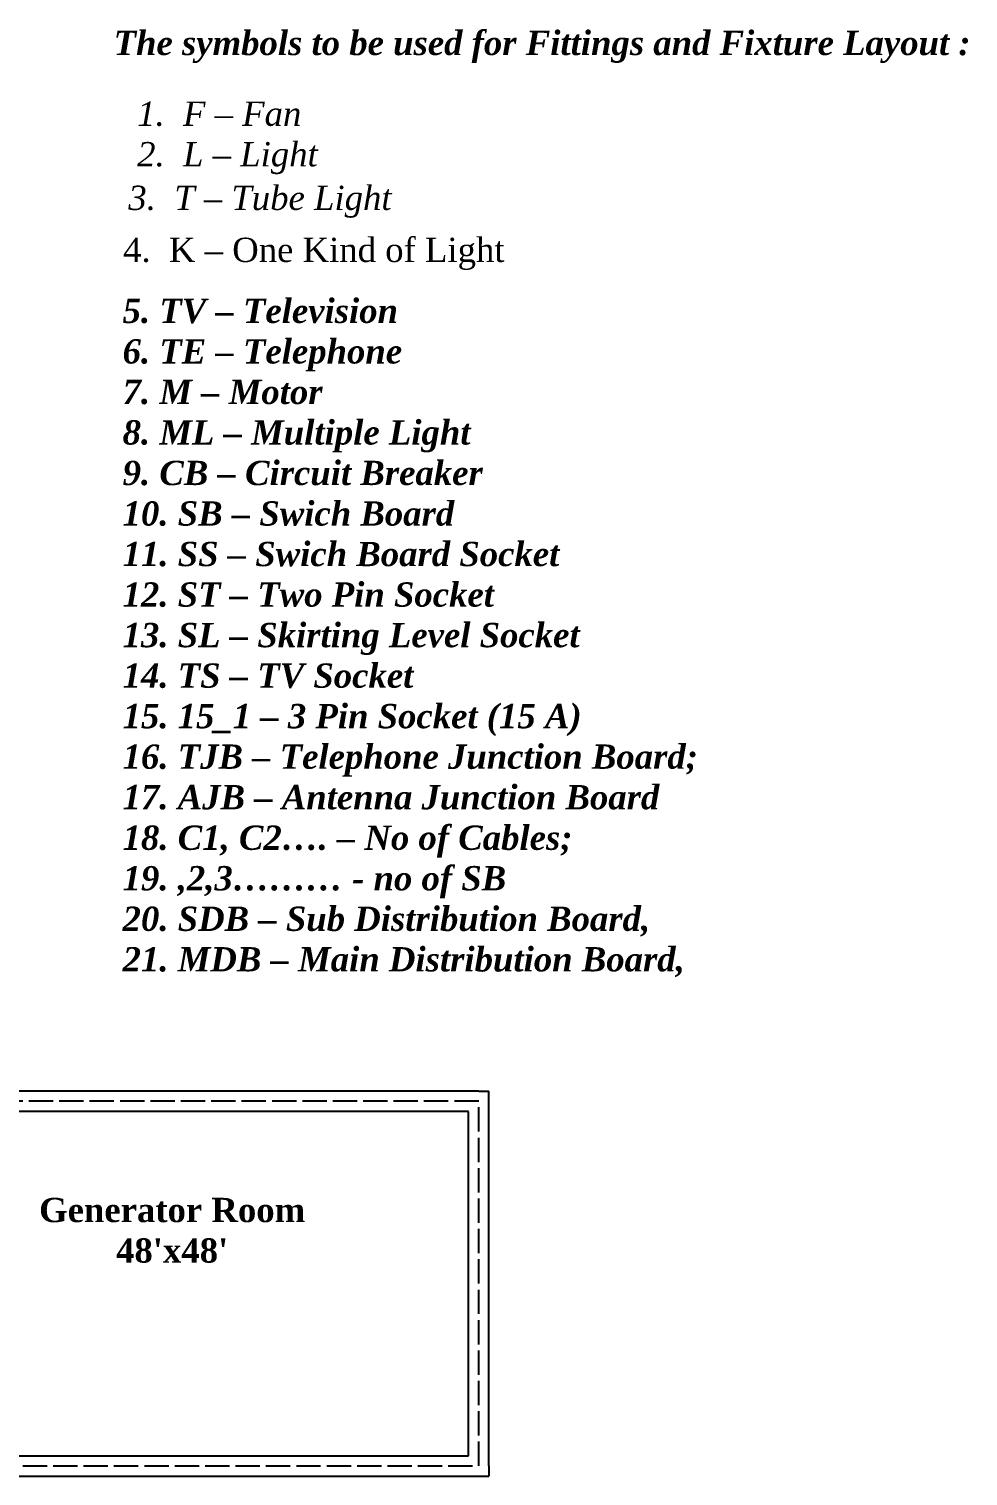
# Model space of a CAD drawing. Header units: inches. Extents: x -119 to 3524, y -386 to 627.
# Drawn here: x 1076 to 1540, y -240 to 474 of the extents above; entities that cross this region are included whole.
import ezdxf

# ---------------------------------------------------------------- set-up
doc = ezdxf.new("R2010")
doc.units = ezdxf.units.IN
doc.header["$MEASUREMENT"] = 0
doc.linetypes.add('ACAD_ISO02W100', pattern=[15, 12, -3])

msp = doc.modelspace()

# ---------------------------------------------------------------- linework, layer by layer
for p, q in [((1298.35, -50.45), (998.35, -50.45)), ((1298.35, -50.45), (1303.35, -50.45)), ((1303.35, -55.45), (1303.35, -50.45)), ((1303.35, -235.45), (1303.35, -55.45)), ((1293.35, -60.45), (998.35, -60.45)), ((1293.35, -230.45), (1293.35, -60.45)), ((1003.35, -230.45), (1293.35, -230.45)), ((1303.35, -235.45), (1303.35, -240.45)), ((998.35, -240.45), (1298.35, -240.45)), ((1298.35, -240.45), (1303.35, -240.45))]:
    msp.add_line(p, q)
at = {"linetype": 'ACAD_ISO02W100'}
for p, q in [((1298.35, -55.45), (998.35, -55.45)), ((1298.35, -235.45), (1298.35, -55.45)), ((998.35, -235.45), (1298.35, -235.45))]:
    msp.add_line(p, q, dxfattribs=at)

# ---------------------------------------------------------------- texts
at = {"char_height": 12}
for s, insert, width, attachment_point in [('{\\fTimes New Roman|b1|i1|c0|p18;The symbols to be used for Fittings and Fixture Layout :}', (1118.18, 472.92), 634.8623, 1), ('{\\fTimes New Roman|b0|i1|c0|p18;1.  F – Fan \\P2.  L – Light}', (1129.78, 438), 126.0319, 1), ('{\\fTimes New Roman|b0|i1|c0|p18;3.  T – Tube Light}', (1125.44, 396.47), 134.1866, 1), ('{\\fTimes New Roman|b0|i0|c0|p18;4.  K – One Kind of Light}', (1122.84, 370.79), 240.8239, 1), ('{\\fTimes New Roman|b1|i1|c0|p18;5. TV – Television \\P6. TE – Telephone \\P7. M – Motor \\P8. ML – Multiple Light \\P9. CB – Circuit Breaker \\P10. SB – Swich Board \\P11. SS – Swich Board Socket \\P12. ST – Two Pin Socket \\P13. SL – Skirting Level Socket \\P14. TS – TV Socket \\P15. 15_1 – 3 Pin Socket (15 A) \\P16. TJB – Telephone Junction Board; \\P17. AJB – Antenna Junction Board \\P18. C1, C2…. – No of Cables; \\P19. ,2,3……… - no of SB \\P20. SDB – Sub Distribution Board, \\P21. MDB – Main Distribution Board,}', (1122.61, 340.69), 302.1866, 1), ("{\\fTimes New Roman|b1|i0|c0|p18;Generator Room\\P48'x48'}", (1147.06, -103.12), 246.869, 2)]:
    msp.add_mtext(s, dxfattribs=dict(at, insert=insert, width=width, attachment_point=attachment_point))

doc.saveas('drawing.dxf')
